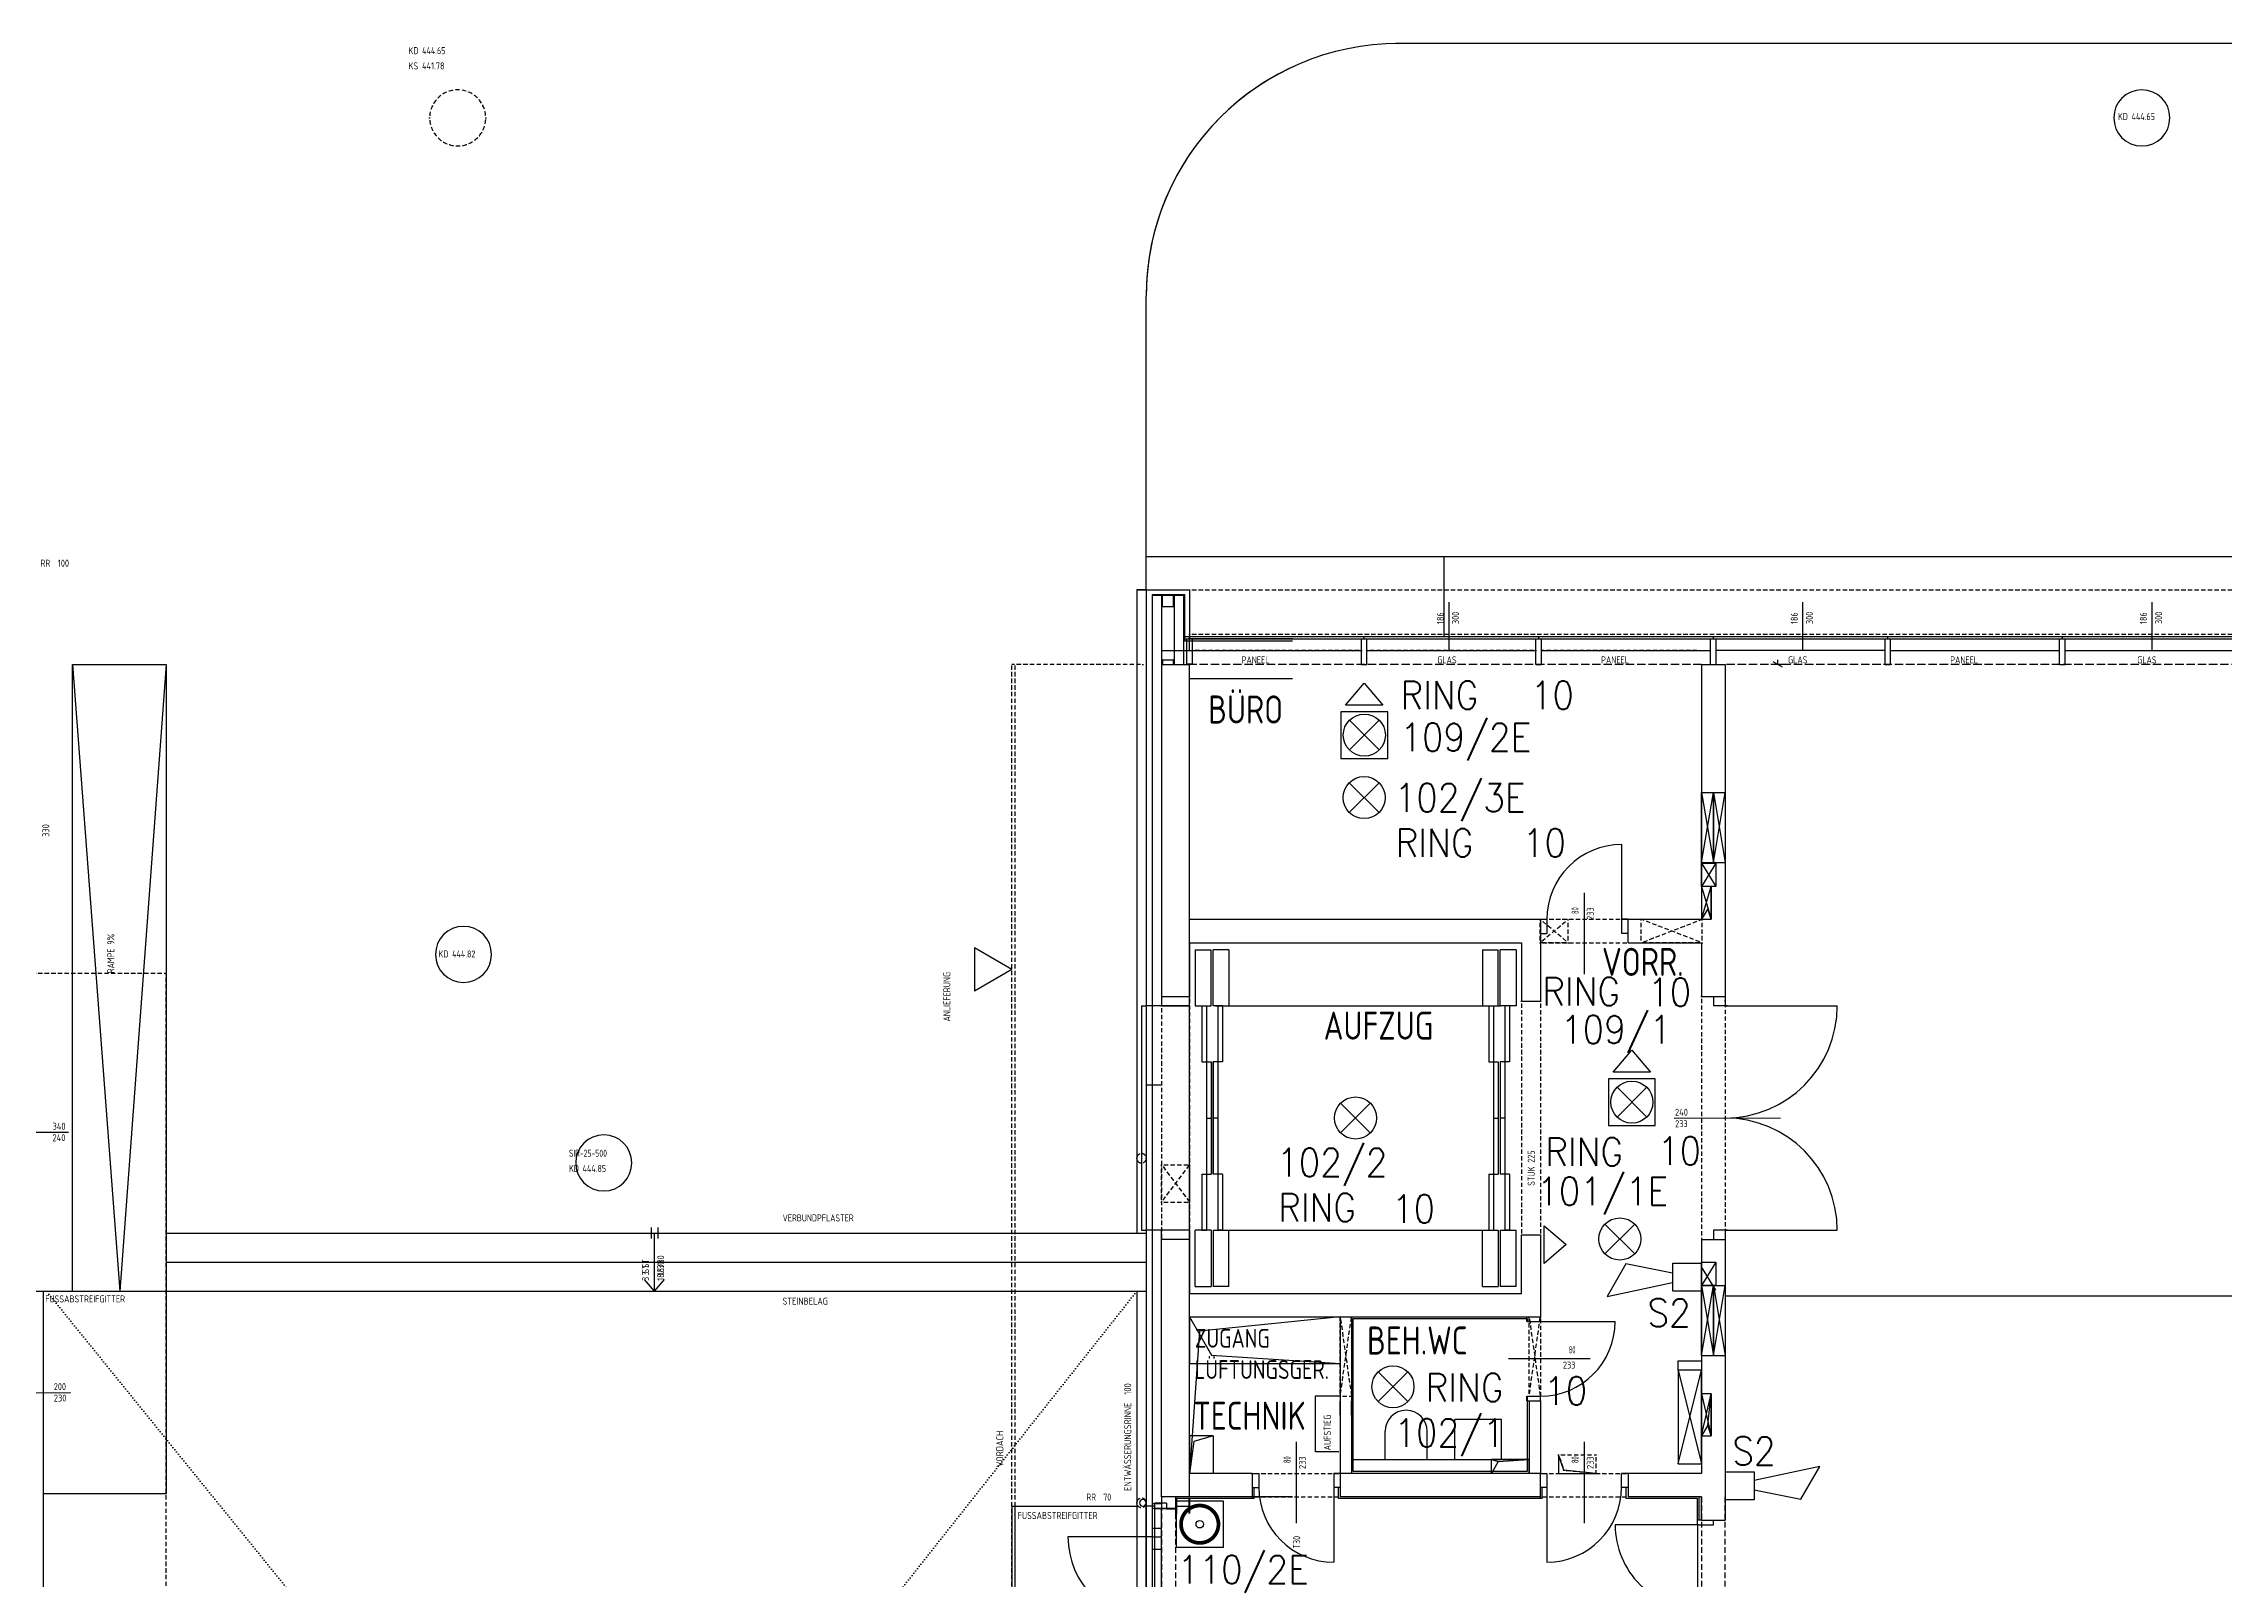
# Model space of a CAD drawing. Extents: x -1029 to 10077, y -1395 to 3524.
# Drawn here: x 3866 to 6198, y 1882 to 3524 of the extents above; entities that cross this region are included whole.
import ezdxf
from ezdxf.enums import TextEntityAlignment as Align

# ---------------------------------------------------------------- set-up
doc = ezdxf.new("R2010")
doc.units = 0
doc.header["$LTSCALE"] = 60
doc.header["$MEASUREMENT"] = 0
for name, pattern in [('X$0$ACHSE', [0.115, 0, -0.04, 0.075, 0]), ('X$0$PUNKT_1MM', [0.05, 0, -0.05]), ('X$0$STRICH_2_1MM', [0.15, 0.1, -0.05]), ('Y$0$ACHSE', [0.115, 0, -0.04, 0.075, 0]), ('Y$0$PUNKT_1MM', [0.05, 0, -0.05]), ('Y$0$STRICH_2_1MM', [0.15, 0.1, -0.05]), ('Y$0$STRICH_3_1MM_KANTEN', [0.2, 0.15, -0.05])]:
    doc.linetypes.add(name, pattern=pattern)
doc.layers.get('0').update_dxf_attribs({"linetype": 'CONTINUOUS'})
doc.layers.add('SECO-BRAND', color=240, linetype='CONTINUOUS')
doc.layers.add('SECO-BRAND_LOOP', color=81, linetype='CONTINUOUS')
doc.styles.add('ROMANS', font='romans.shx', dxfattribs={"width": 0.9})
doc.styles.add('SMALL', font='ISO.SHX', dxfattribs={"height": 12.5})

# ---------------------------------------------------------------- blocks, each defined once
blk = doc.blocks.new('SecoS-sirene')
blk.add_lwpolyline([(0.044, 0.307), (0.144, 0.807), (-0.206, 1.007), (-0.056, 0.307)])
blk.add_lwpolyline([(0.15, 0), (-0.15, 0), (-0.15, 0.306), (0.15, 0.306)], close=True)
at = {"style": 'ROMANS', "width": 0.9, "flags": 1}
for tag, p in [('PRODUKT_1', (-0.344, 0.022)), ('PRODUKT_2', (-0.344, -0.428)), ('TECHNIK', (-0.344, -0.88)), ('SECOPOS', (-0.344, -1.342))]:
    blk.add_attdef(tag, text='', height=0.3, dxfattribs=at).set_placement(p, align=Align.RIGHT)
at = {"color": 81, "style": 'ROMANS', "width": 0.9}
for tag, p in [('MELDERNUMMER', (0.33, 0.038)), ('LINE_1', (0.33, -0.41)), ('LINE_2', (0.33, -0.861)), ('ZUSATZTEXT', (0.33, -1.307))]:
    blk.add_attdef(tag, p, '', height=0.3, dxfattribs=at)
at = {"layer": 'SECO-BRAND_LOOP', "color": 7, "style": 'ROMANS', "width": 0.8}
for tag, p, flags in [('RING', (0.33, 0.487), 9), ('RINGNUMMER', (1.294, 0.487), 1)]:
    blk.add_attdef(tag, p, '', height=0.3, dxfattribs=dict(at, flags=flags))
blk = doc.blocks.new('SecoS-opt zwdi')
for p, q in [((0.159, 0.159), (-0.159, -0.159)), ((-0.159, 0.159), (0.159, -0.159))]:
    blk.add_line(p, q)
for points in [[(-0.201, 0.32), (-0.001, 0.555), (0.199, 0.32)], [(0.25, 0.25), (-0.25, 0.25), (-0.25, -0.25), (0.25, -0.25)]]:
    blk.add_lwpolyline(points, close=True)
blk.add_circle((0, 0), 0.225)
at = {"style": 'ROMANS', "width": 0.9, "flags": 1}
for tag, p in [('PRODUKT_1', (-0.344, -0.147)), ('PRODUKT_2', (-0.344, -0.597)), ('TECHNIK', (-0.344, -1.049)), ('SECOPOS', (-0.344, -1.511))]:
    blk.add_attdef(tag, text='', height=0.3, dxfattribs=at).set_placement(p, align=Align.RIGHT)
at = {"color": 81, "style": 'ROMANS', "width": 0.9}
for tag, p in [('MELDERNUMMER', (0.33, -0.131)), ('LINE_1', (0.33, -0.579)), ('LINE_2', (0.33, -1.031)), ('ZUSATZTEXT', (0.33, -1.476))]:
    blk.add_attdef(tag, p, '', height=0.3, dxfattribs=at)
at = {"layer": 'SECO-BRAND_LOOP', "color": 7, "style": 'ROMANS', "width": 0.8, "flags": 8}
blk.add_attdef('RING', (0.33, 0.317), '', height=0.3, dxfattribs=at)
at = {"layer": 'SECO-BRAND_LOOP', "color": 7, "style": 'ROMANS', "width": 0.8}
blk.add_attdef('RINGNUMMER', (1.294, 0.317), '', height=0.3, dxfattribs=at)
blk = doc.blocks.new('SecoS-dkm')
blk.add_lwpolyline([(-0.25, 0.25), (0.25, 0.25), (0.25, -0.25), (-0.25, -0.25)], close=True)
at = {"const_width": 0.4}
for points in [[(-0.02, 0, -1), (0.02, 0, 0.956007)], [(-0.02, 0, 1), (0.02, 0, -0.956007)]]:
    blk.add_lwpolyline(points, format="xyb", dxfattribs=at)
blk.add_circle((0, 0), 0.04)
at = {"style": 'ROMANS', "width": 0.9, "flags": 1}
for tag, p in [('PRODUKT_1', (-0.344, -0.147)), ('PRODUKT_2', (-0.344, -0.597)), ('TECHNIK', (-0.344, -1.049)), ('SECOPOS', (-0.344, -1.511))]:
    blk.add_attdef(tag, text='', height=0.3, dxfattribs=at).set_placement(p, align=Align.RIGHT)
at = {"color": 81, "style": 'ROMANS', "width": 0.9}
for tag, p in [('MELDERNUMMER', (0.33, -0.131)), ('LINE_1', (0.33, -0.579)), ('LINE_2', (0.33, -1.031)), ('ZUSATZTEXT', (0.33, -1.476))]:
    blk.add_attdef(tag, p, '', height=0.3, dxfattribs=at)
at = {"layer": 'SECO-BRAND_LOOP', "color": 7, "style": 'ROMANS', "width": 0.8, "flags": 8}
blk.add_attdef('RING', (0.33, 0.317), '', height=0.3, dxfattribs=at)
at = {"layer": 'SECO-BRAND_LOOP', "color": 7, "style": 'ROMANS', "width": 0.8}
blk.add_attdef('RINGNUMMER', (1.294, 0.317), '', height=0.3, dxfattribs=at)
blk = doc.blocks.new('SecoS-indikator o mg')
blk.add_lwpolyline([(0.2, 0), (-0.2, 0), (0, 0.234)], close=True)
at = {"color": 81, "style": 'ROMANS', "width": 0.9, "flags": 1}
blk.add_attdef('MELDERNUMMER', (0.219, 0.425), '', height=0.3, dxfattribs=at)
at = {"style": 'ROMANS', "width": 0.9, "flags": 1}
for tag, p in [('PRODUKT_1', (-0.267, -0.029)), ('PRODUKT_2', (-0.267, -0.479)), ('TECHNIK', (-0.267, -0.931)), ('SECOPOS', (-0.267, -1.393))]:
    blk.add_attdef(tag, text='', height=0.3, dxfattribs=at).set_placement(p, align=Align.RIGHT)
at = {"color": 81, "style": 'ROMANS', "width": 0.9}
for tag, p in [('LINE_1', (0.219, -0.023)), ('LINE_2', (0.219, -0.475)), ('ZUSATZTEXT', (0.219, -0.92))]:
    blk.add_attdef(tag, p, '', height=0.3, dxfattribs=at)
at = {"layer": 'SECO-BRAND_LOOP', "color": 7, "style": 'ROMANS', "width": 0.8}
for tag, p, flags in [('RING', (0.219, 0.874), 9), ('RINGNUMMER', (1.183, 0.874), 1)]:
    blk.add_attdef(tag, p, '', height=0.3, dxfattribs=dict(at, flags=flags))
blk = doc.blocks.new('SecoS-opt')
for p, q in [((0.159, 0.159), (-0.159, -0.159)), ((-0.159, 0.159), (0.159, -0.159))]:
    blk.add_line(p, q)
blk.add_circle((0, 0), 0.225)
at = {"style": 'ROMANS', "width": 0.9, "flags": 1}
for tag, p in [('PRODUKT_1', (-0.344, -0.147)), ('PRODUKT_2', (-0.344, -0.597)), ('TECHNIK', (-0.344, -1.049)), ('SECOPOS', (-0.344, -1.511))]:
    blk.add_attdef(tag, text='', height=0.3, dxfattribs=at).set_placement(p, align=Align.RIGHT)
at = {"color": 81, "style": 'ROMANS', "width": 0.9}
for tag, p in [('MELDERNUMMER', (0.33, -0.131)), ('LINE_1', (0.33, -0.989)), ('LINE_2', (0.33, -1.441)), ('ZUSATZTEXT', (0.33, -1.886))]:
    blk.add_attdef(tag, p, '', height=0.3, dxfattribs=at)
at = {"layer": 'SECO-BRAND_LOOP', "color": 7, "style": 'ROMANS', "width": 0.8, "flags": 8}
blk.add_attdef('RING', (0.33, -0.579), '', height=0.3, dxfattribs=at)
at = {"layer": 'SECO-BRAND_LOOP', "color": 7, "style": 'ROMANS', "width": 0.8}
blk.add_attdef('RINGNUMMER', (1.294, -0.579), '', height=0.3, dxfattribs=at)

msp = doc.modelspace()

# ---------------------------------------------------------------- linework, layer by layer
at = {"color": 252, "linetype": 'Continuous'}
for p, q in [((8586.5, 3524), (5311.5, 3524)), ((5045, 2940), (5045, 3254)), ((5045, 2940), (5045, 3254)), ((8031.2, 2975), (5045, 2975)), ((5363.5, 2889.9), (5363.5, 2975)), ((5035, 2940), (5035, 2252)), ((5035, 2940), (5045, 2940)), ((5035, 2940), (5035, 2252)), ((5045, 2940), (5035, 2940)), ((5045, 2940), (5045, 2657.5)), ((5045, 2940), (5091.5, 2940)), ((5045, 2940), (5045, 1960)), ((5045, 2940), (5091.5, 2940)), ((5091.5, 2940), (5091.5, 2890)), ((5091.5, 2940), (5091.5, 2887.4)), ((5051.5, 2935), (5051.5, 2410)), ((5051.5, 2935), (5086.5, 2935)), ((5051.5, 2933.8), (5051.5, 2657.5)), ((5085.3, 2933.8), (5051.5, 2933.8)), ((5061.5, 2933.8), (5061.5, 2860)), ((5062.3, 2934), (5074.3, 2934)), ((5062.3, 2922), (5062.3, 2934)), ((5062.3, 2922), (5074.3, 2922)), ((5074.3, 2922), (5074.3, 2934)), ((5075.3, 2860), (5075.3, 2933.8)), ((5085.3, 2860), (5085.3, 2933.8)), ((5086.5, 2885), (5086.5, 2935)), ((5368.5, 2926.7), (5368.5, 2875)), ((5747, 2926.7), (5747, 2875)), ((6120.3, 2926.7), (6120.3, 2875)), ((5061.5, 2875), (5061.5, 2495)), ((5061.5, 2875), (5201.5, 2875)), ((5061.5, 2875), (5201.5, 2875)), ((5085.3, 2890.1), (7898, 2890.1)), ((5085.3, 2887.5), (7891.5, 2887.5)), ((5201.5, 2885), (5086.5, 2885)), ((5088.5, 2860.7), (5088.5, 2887.5)), ((5088.5, 2887.5), (5094.5, 2887.5)), ((5091.5, 2875), (5091.5, 2890)), ((5201.5, 2887.5), (5091.5, 2887.5)), ((5091.5, 2875), (5201.5, 2875)), ((5094.5, 2860.7), (5094.5, 2887.5)), ((5094.5, 2875), (5275.1, 2875)), ((5275.1, 2887.5), (5281.1, 2887.5)), ((5275.1, 2860), (5275.1, 2887.5)), ((5278.1, 2887.5), (5278.1, 2889.9)), ((5281.1, 2860), (5281.1, 2887.5)), ((5281.1, 2875), (5461.8, 2875)), ((5461.8, 2860), (5461.8, 2887.5)), ((5461.8, 2887.5), (5467.8, 2887.5)), ((5464.8, 2887.5), (5464.8, 2889.9)), ((5467.8, 2860), (5467.8, 2887.5)), ((5467.8, 2875), (5648.5, 2875)), ((5648.5, 2860), (5648.5, 2887.5)), ((5648.5, 2887.5), (5654.5, 2887.5)), ((5651.5, 2887.5), (5651.5, 2889.9)), ((5654.5, 2860), (5654.5, 2887.5)), ((5835.1, 2875), (5654.5, 2875)), ((5835.1, 2860), (5835.1, 2887.5)), ((5835.1, 2887.5), (5841.1, 2887.5)), ((5838.1, 2887.5), (5838.1, 2889.9)), ((5841.1, 2860), (5841.1, 2887.5)), ((5841.1, 2875), (6021.8, 2875)), ((6021.8, 2860), (6021.8, 2887.5)), ((6021.8, 2887.5), (6027.8, 2887.5)), ((6024.8, 2887.5), (6024.8, 2889.9)), ((6027.8, 2860), (6027.8, 2887.5)), ((6027.8, 2875), (6208.5, 2875)), ((3897, 2190), (3897, 2860)), ((3897, 2860), (3947.4, 2190)), ((3897, 2860), (3997, 2860)), ((3997, 2860), (3947.4, 2190)), ((3997, 2860), (3997, 2185)), ((5061.5, 2860), (5061.5, 2505)), ((5061.5, 2860), (5091.5, 2860)), ((5062.3, 2865), (5074.3, 2865)), ((5062.3, 2865), (5062.3, 2860)), ((5062.3, 2860), (5074.3, 2860)), ((5074.3, 2860), (5074.3, 2865)), ((5088.5, 2860.7), (5094.5, 2860.7)), ((5091.5, 2587.5), (5091.5, 2860)), ((5275.1, 2860), (5281.1, 2860)), ((5461.8, 2860), (5467.8, 2860)), ((5639, 2860), (5639, 2587.5)), ((5639, 2860), (5664, 2860)), ((5664, 2860), (5664, 2505)), ((5727.8, 2860), (5712.8, 2860)), ((5725.3, 2857.1), (5715.3, 2862.9)), ((5720.3, 2860), (5720.3, 2864.9)), ((5835.1, 2860), (5841.1, 2860)), ((6021.8, 2860), (6027.8, 2860)), ((5091.5, 2495), (5091.5, 2845)), ((5091.5, 2845), (5201.5, 2845)), ((5639, 2648.1), (5639, 2723.1)), ((5639, 2648.1), (5651.5, 2723.1)), ((5639, 2723.1), (5651.5, 2648.1)), ((5639, 2723.1), (5651.5, 2723.1)), ((5651.5, 2648.1), (5651.5, 2723.1)), ((5651.5, 2648.1), (5664, 2723.1)), ((5651.5, 2723.1), (5664, 2648.1)), ((5651.5, 2723.1), (5651.5, 2648.1)), ((5651.5, 2723.1), (5664, 2723.1)), ((5664, 2723.1), (5664, 2648.1)), ((5553.5, 2587.5), (5553.5, 2667.5)), ((5045, 2657.5), (5045, 2410)), ((5051.5, 2657.5), (5051.5, 2410)), ((5639, 2648.1), (5651.5, 2648.1)), ((5639, 2622.5), (5639, 2647.5)), ((5654, 2647.5), (5639, 2622.5)), ((5639, 2622.5), (5639, 2647.5)), ((5639, 2647.5), (5654, 2622.5)), ((5639, 2647.5), (5654, 2647.5)), ((5639, 2647.5), (5654, 2647.5)), ((5651.5, 2648.1), (5664, 2648.1)), ((5654, 2647.5), (5654, 2622.5)), ((5513.3, 2616), (5513.3, 2529)), ((5639, 2587.5), (5649, 2622.5)), ((5639, 2622.5), (5649, 2587.5)), ((5639, 2622.5), (5639, 2587.5)), ((5639, 2622.5), (5639, 2587.5)), ((5649, 2622.5), (5639, 2622.5)), ((5649, 2622.5), (5639, 2622.5)), ((5654, 2622.5), (5639, 2622.5)), ((5649, 2587.5), (5649, 2622.5)), ((5649, 2622.5), (5649, 2587.5)), ((5649, 2587.5), (5649, 2622.5)), ((5645.6, 2598.7), (5639, 2587.5)), ((5649, 2587.5), (5645.6, 2598.7)), ((5649, 2587.5), (5645.6, 2598.7)), ((5091.5, 2587.5), (5466.5, 2587.5)), ((5466.5, 2587.5), (5466.5, 2500)), ((5466.5, 2587.5), (5473.5, 2587.5)), ((5466.5, 2572.5), (5473.5, 2572.5)), ((5473.5, 2587.5), (5473.5, 2572.5)), ((5560.5, 2587.5), (5553.5, 2587.5)), ((5553.5, 2572.5), (5553.5, 2587.5)), ((5560.5, 2572.5), (5553.5, 2572.5)), ((5560.5, 2587.5), (5639, 2587.5)), ((5560.5, 2562.5), (5560.5, 2587.5)), ((5639, 2587.5), (5649, 2587.5)), ((5639, 2587.5), (5649, 2587.5)), ((5639, 2587.5), (5649, 2587.5)), ((4861.4, 2556.9), (4861.4, 2510.6)), ((4901.5, 2533.8), (4861.4, 2556.9)), ((5091.2, 2562.5), (5446.5, 2562.5)), ((5091.2, 2562.5), (5091.2, 2505)), ((5097.5, 2555), (5097.5, 2495)), ((5097.5, 2555), (5114.5, 2555)), ((5114.5, 2495), (5114.5, 2555)), ((5116.5, 2495), (5116.5, 2555)), ((5133.5, 2555), (5116.5, 2555)), ((5133.5, 2555), (5133.5, 2495)), ((5404.5, 2555), (5404.5, 2495)), ((5404.5, 2555), (5421.5, 2555)), ((5421.5, 2495), (5421.5, 2555)), ((5423.5, 2495), (5423.5, 2555)), ((5440.5, 2555), (5423.5, 2555)), ((5440.5, 2555), (5440.5, 2495)), ((5446.5, 2562.5), (5446.5, 2500)), ((5560.5, 2562.5), (5639, 2562.5)), ((5639, 2562.5), (5639, 2505)), ((4901.5, 2533.8), (4861.4, 2510.6)), ((5061.5, 2505), (5091.2, 2505)), ((5091.5, 2495), (5091.5, 2505)), ((5091.5, 2255), (5091.5, 2502.5)), ((5446.5, 2500), (5466.5, 2500)), ((5639, 2505), (5664, 2505)), ((5651.5, 2505), (5651.5, 2495.4)), ((5664, 2505), (5664, 2495.4)), ((5040, 2495), (5040, 2255)), ((5040, 2495), (5045, 2495)), ((5061.5, 2495), (5045, 2495)), ((5091.5, 2495), (5045, 2495)), ((5061.5, 2495), (5091.5, 2495)), ((5097.5, 2495), (5109.5, 2495)), ((5104.5, 2495), (5104.5, 2435)), ((5109.5, 2495), (5109.5, 2255)), ((5109.5, 2495), (5114.5, 2495)), ((5121.5, 2495), (5116.5, 2495)), ((5119, 2495), (5424, 2495)), ((5121.5, 2495), (5121.5, 2255)), ((5126.5, 2495), (5121.5, 2495)), ((5126.5, 2495), (5126.5, 2435)), ((5411.5, 2495), (5411.5, 2435)), ((5411.5, 2495), (5416.5, 2495)), ((5416.5, 2495), (5416.5, 2255)), ((5416.5, 2495), (5421.5, 2495)), ((5428.5, 2495), (5423.5, 2495)), ((5428.5, 2495), (5428.5, 2255)), ((5440.5, 2495), (5428.5, 2495)), ((5433.5, 2495), (5433.5, 2435)), ((5666.5, 2495), (5651.5, 2495)), ((5664, 2495), (5784, 2495)), ((5104.5, 2435), (5114.5, 2435)), ((5114.5, 2435), (5114.5, 2315)), ((5116.5, 2315), (5116.5, 2435)), ((5116.5, 2435), (5116.5, 2315)), ((5126.5, 2435), (5116.5, 2435)), ((5411.5, 2435), (5421.5, 2435)), ((5421.5, 2435), (5421.5, 2315)), ((5423.5, 2435), (5423.5, 2315)), ((5433.5, 2435), (5423.5, 2435)), ((5045, 2410), (5045, 1960)), ((5061.5, 2410), (5045, 2410)), ((5061.5, 2410), (5045, 2410)), ((5051.5, 2410), (5051.5, 1960)), ((5051.5, 2410), (5051.5, 1960)), ((3842.5, 2359.8), (3892.7, 2360)), ((5109.5, 2375), (5114.5, 2375)), ((5121.5, 2375), (5116.5, 2375)), ((5416.5, 2375), (5421.5, 2375)), ((5428.5, 2375), (5423.5, 2375)), ((5609.5, 2374.8), (5723.4, 2375.2)), ((5104.5, 2315), (5104.5, 2255)), ((5104.5, 2315), (5114.5, 2315)), ((5126.5, 2315), (5116.5, 2315)), ((5126.5, 2315), (5126.5, 2255)), ((5411.5, 2315), (5411.5, 2255)), ((5411.5, 2315), (5421.5, 2315)), ((5433.5, 2315), (5423.5, 2315)), ((5433.5, 2315), (5433.5, 2255)), ((3997, 2252), (5045, 2252)), ((4402.3, 2252), (5045, 2252)), ((4515.8, 2258), (4515.8, 2246)), ((4515.8, 2258), (4515.8, 2246)), ((4519.2, 2190), (4519.2, 2252)), ((4519.2, 2190), (4519.2, 2252)), ((4522.7, 2258), (4522.7, 2246)), ((4522.7, 2258), (4522.7, 2246)), ((5040, 2255), (5045, 2255)), ((5061.5, 2255), (5045, 2255)), ((5091.5, 2255), (5045, 2255)), ((5061.5, 2110), (5061.5, 2255)), ((5091.5, 2255), (5061.5, 2255)), ((5061.5, 1970), (5061.5, 2245)), ((5091.5, 2245), (5061.5, 2245)), ((5091.5, 2110), (5091.5, 2255)), ((5091.5, 2255), (5091.5, 2245)), ((5091.5, 2245), (5091.5, 2187.5)), ((5097.5, 2195), (5097.5, 2255)), ((5114.5, 2255), (5097.5, 2255)), ((5104.5, 2255), (5109.5, 2255)), ((5114.5, 2255), (5114.5, 2195)), ((5116.5, 2255), (5421.5, 2255)), ((5116.5, 2255), (5116.5, 2195)), ((5126.5, 2255), (5121.5, 2255)), ((5133.5, 2195), (5133.5, 2255)), ((5404.5, 2195), (5404.5, 2255)), ((5411.5, 2255), (5416.5, 2255)), ((5421.5, 2255), (5421.5, 2195)), ((5423.5, 2255), (5423.5, 2195)), ((5423.5, 2255), (5440.5, 2255)), ((5433.5, 2255), (5428.5, 2255)), ((5440.5, 2195), (5440.5, 2255)), ((5446.5, 2187.5), (5446.5, 2250)), ((5446.5, 2250), (5466.5, 2250)), ((5466.5, 2250), (5466.5, 2162.5)), ((5639, 2245), (5639, 1995)), ((5639, 2245), (5664, 2245)), ((5666.5, 2255), (5651.5, 2255)), ((5651.5, 2255), (5651.5, 2245)), ((5664, 2255), (5784, 2255)), ((5664, 2255), (5664, 2245)), ((5664, 2245), (5664, 1945)), ((3997, 2221), (5045, 2221)), ((4402.3, 2221), (5045, 2221)), ((5639, 2195.9), (5639, 2220.9)), ((5654, 2220.9), (5639, 2195.9)), ((5639, 2195.9), (5639, 2220.9)), ((5639, 2220.9), (5654, 2220.9)), ((5639, 2220.9), (5654, 2220.9)), ((5654, 2190.9), (5639, 2215.9)), ((5654, 2220.9), (5654, 2195.9)), ((4519.2, 2190), (4508.5, 2202.3)), ((4519.2, 2190), (4508.5, 2202.3)), ((4519.2, 2190), (4530, 2202.3)), ((4519.2, 2190), (4530, 2202.3)), ((5097.5, 2195), (5114.5, 2195)), ((5133.5, 2195), (5116.5, 2195)), ((5404.5, 2195), (5421.5, 2195)), ((5440.5, 2195), (5423.5, 2195)), ((5639, 2120.9), (5639, 2195.9)), ((5639, 2120.9), (5651.5, 2195.9)), ((5639, 2195.9), (5651.5, 2120.9)), ((5639, 2195.9), (5651.5, 2195.9)), ((5654, 2195.9), (5639, 2195.9)), ((5651.5, 2120.9), (5651.5, 2195.9)), ((5651.5, 2120.9), (5664, 2195.9)), ((5651.5, 2195.9), (5664, 2120.9)), ((5651.5, 2195.9), (5651.5, 2120.9)), ((5651.5, 2195.9), (5664, 2195.9)), ((5664, 2195.9), (5664, 2120.9)), ((3845.5, 2190), (5045, 2190)), ((3866, 1973), (3866, 2190)), ((3997, 2190), (3997, 1973)), ((4402.3, 2190), (5045, 2190)), ((5035, 2190), (5035, 1188)), ((5035, 2190), (5035, 1198)), ((5091.2, 2187.5), (5446.5, 2187.5)), ((5664, 2185), (7906.5, 2185)), ((5091.5, 1995), (5091.5, 2162.5)), ((5091.5, 2162.5), (5466.5, 2162.5)), ((5091.5, 2162.5), (5252.5, 2162.5)), ((5091.5, 2162.5), (5091.5, 2112.5)), ((5091.5, 2162.5), (5115, 2121.4)), ((5101.9, 2147.1), (5091.5, 1995)), ((5252.5, 2162.5), (5101.9, 2147.1)), ((5252.5, 2162.5), (5252.5, 1995)), ((5252.5, 2162.5), (5252.5, 2112.5)), ((5264.5, 2162.5), (5264.5, 1995)), ((5266.5, 1997), (5266.5, 2160.5)), ((5266.5, 2160.5), (5452.5, 2160.5)), ((5452.2, 2157.5), (5452.2, 2162.5)), ((5452.5, 2160.5), (5452.5, 2157.5)), ((5452.5, 2157.5), (5466.5, 2157.5)), ((5466.5, 2157.5), (5466.5, 2162.5)), ((5466.5, 2157.5), (5546.5, 2157.5)), ((5061.5, 1970), (5061.5, 2110)), ((5091.5, 2112.5), (5252.5, 2112.5)), ((5091.5, 1970), (5091.5, 2110)), ((5115, 2121.4), (5252.5, 2112.5)), ((5519.7, 2117.5), (5432.6, 2117.5)), ((5614, 2115.2), (5639, 2115.2)), ((5614, 2105.2), (5614, 2115.2)), ((5614, 2005.2), (5639, 2105.2)), ((5614, 2105.2), (5639, 2005.2)), ((5614, 2105.2), (5614, 2005.2)), ((5639, 2105.2), (5614, 2105.2)), ((5639, 2120.9), (5651.5, 2120.9)), ((5639, 2005.2), (5639, 2105.2)), ((5651.5, 2120.9), (5664, 2120.9)), ((3789.4, 2081.2), (3894.7, 2081.5)), ((5226.2, 2017.9), (5226.2, 2077.9)), ((5226.2, 2077.9), (5252.2, 2077.9)), ((5452.2, 2072.5), (5452.2, 2077.5)), ((5452.5, 2077.5), (5452.5, 1997)), ((5452.5, 2077.5), (5466.5, 2077.5)), ((5466.5, 2072.5), (5466.5, 2077.5)), ((5639, 2080.2), (5649, 2035.2)), ((5639, 2035.4), (5649, 2080.2)), ((5639, 2080.2), (5639, 2035.2)), ((5649, 2080.2), (5639, 2080.2)), ((5645.6, 2046.4), (5649, 2080.2)), ((5649, 2080.2), (5649, 2035.2)), ((5649, 2035.2), (5649, 2080.2)), ((5252.5, 2057.1), (5252.5, 2072.1)), ((5264.5, 2057.1), (5264.5, 2072.1)), ((5425.1, 2052.5), (5375.1, 2052.5)), ((5375.1, 2010), (5375.1, 2052.5)), ((5425.1, 2010), (5425.1, 2052.5)), ((5452.5, 2072.5), (5466.5, 2072.5)), ((5454.5, 2072.5), (5454.5, 1995)), ((5454.5, 2072.5), (5466.5, 2072.5)), ((5466.5, 2072.5), (5466.5, 1995)), ((5091.5, 2035), (5091.5, 1995)), ((5116.5, 2035), (5091.5, 2035)), ((5095.9, 2029.2), (5091.5, 1995)), ((5116.5, 2035), (5095.9, 2029.2)), ((5116.5, 2035), (5116.5, 1995)), ((5300.5, 2010), (5300.5, 2040)), ((5345.5, 2010), (5345.5, 2040)), ((5645.6, 2046.4), (5639, 2035.2)), ((5639, 2035.2), (5649, 2035.2)), ((5639, 2035.2), (5649, 2035.2)), ((5649, 2035.2), (5645.6, 2046.4)), ((5649, 2035.2), (5645.6, 2046.4)), ((5205.5, 2028.8), (5205.5, 1941.7)), ((5251.2, 2017.9), (5226.2, 2017.9)), ((5264.5, 2010), (5454.5, 2010)), ((5414.2, 2010), (5421.3, 2007.8)), ((5454.2, 2010), (5414.2, 2010)), ((5454.2, 2010), (5414.2, 2010)), ((5414.2, 1995), (5414.2, 2010)), ((5414.2, 2010), (5421.3, 2007.8)), ((5414.2, 1995), (5414.2, 2010)), ((5414.2, 1995), (5414.2, 2010)), ((5414.2, 2010), (5421.3, 2007.8)), ((5414.2, 2010), (5421.3, 2007.8)), ((5421.3, 2007.8), (5414.2, 1995)), ((5421.3, 2007.8), (5414.2, 1995)), ((5421.3, 2007.8), (5454.2, 2010)), ((5421.3, 2007.8), (5454.2, 2010)), ((5454.2, 2010), (5454.2, 1995)), ((5491.8, 1998.5), (5485.9, 2015)), ((5485.9, 2015), (5485.9, 1995)), ((5513.3, 2028.8), (5513.3, 1941.7)), ((5158.5, 1995), (5091.5, 1995)), ((5116.5, 1995), (5091.5, 1995)), ((5158.5, 1995), (5165.5, 1995)), ((5158.5, 1995), (5158.5, 1970)), ((5165.5, 1995), (5165.5, 1980)), ((5245.5, 1995), (5245.5, 1980)), ((5252.5, 1995), (5245.5, 1995)), ((5466.5, 1995), (5252.5, 1995)), ((5252.5, 1995), (5252.5, 1970)), ((5452.5, 1997), (5266.5, 1997)), ((5454.2, 1995), (5414.2, 1995)), ((5466.3, 1995), (5466.3, 1970)), ((5466.3, 1995), (5473.3, 1995)), ((5473.3, 1995), (5473.3, 1980)), ((5485.9, 1995), (5525.9, 1995)), ((5525.9, 1995), (5491.8, 1998.5)), ((5560.3, 1995), (5553.3, 1995)), ((5553.3, 1980), (5553.3, 1995)), ((5639, 1995), (5560.3, 1995)), ((5560.3, 1995), (5560.3, 1970)), ((5614, 2005.2), (5639, 2005.2)), ((3997, 1973), (3866, 1973)), ((3866, 1510), (3866, 1973)), ((4901.5, 1960), (5035, 1960)), ((4901.5, 1960), (4901.5, 1510)), ((4901.5, 1960), (5035, 1960)), ((4905, 1510), (4905, 1960)), ((5045, 1188), (5045, 1960)), ((5051.5, 1960), (5045, 1960)), ((5045, 1960), (5045, 1188.3)), ((5054, 1960), (5045, 1960)), ((5051.5, 1965.5), (5051.5, 1188)), ((5061.5, 1962.5), (5051.5, 1962.5)), ((5051.5, 1960), (5051.5, 1188.5)), ((5054, 1963), (5054, 1188)), ((5054, 1963), (5054, 1957)), ((5066.6, 1963), (5054, 1963)), ((5054, 1960.5), (5054, 1188)), ((5201.5, 1970), (5061.5, 1970)), ((5061.5, 1970), (5061.5, 1957.5)), ((5091.5, 1970), (5061.5, 1970)), ((5066.6, 1963), (5066.6, 1957)), ((5076.3, 1968), (5076.3, 1952)), ((5076.3, 1968), (5076.3, 1952)), ((5076.3, 1960), (5091.5, 1960)), ((5076.3, 1960), (5091.5, 1960)), ((5160.5, 1968), (5076.5, 1968)), ((5077.3, 1968), (5077.3, 1952)), ((5077.3, 1968), (5077.3, 1952)), ((5090.5, 1968), (5090.5, 1952)), ((5090.5, 1968), (5090.5, 1952)), ((5158.5, 1970), (5091.5, 1970)), ((5091.5, 1968), (5091.5, 1952)), ((5091.5, 1968), (5091.5, 1952)), ((5158.5, 1980), (5165.5, 1980)), ((5160.5, 1968), (5160.5, 1980)), ((5245.5, 1980), (5245.5, 1900)), ((5252.5, 1980), (5245.5, 1980)), ((5250.5, 1968), (5250.5, 1980)), ((5468.3, 1968), (5250.5, 1968)), ((5466.3, 1970), (5252.5, 1970)), ((5473.3, 1980), (5466.3, 1980)), ((5468.3, 1968), (5468.3, 1980)), ((5473.3, 1980), (5473.3, 1900)), ((5560.3, 1980), (5553.3, 1980)), ((5558.3, 1968), (5558.3, 1980)), ((5634.5, 1968), (5558.3, 1968)), ((5639, 1970), (5560.3, 1970)), ((5634.5, 1939.9), (5634.5, 1968)), ((5636.5, 1945), (5636.5, 1970)), ((5639, 1945), (5639, 1970)), ((5076.5, 1957.5), (5051.5, 1957.5)), ((5061, 1936.1), (5051.5, 1936.1)), ((5061, 1936.1), (5051.5, 1936.1)), ((5066.6, 1957), (5054, 1957)), ((5061, 1957), (5061, 1738)), ((5061, 1957), (5061, 1738)), ((5066.6, 1957), (5075.9, 1957)), ((5636.5, 1939.9), (5546.5, 1939.9)), ((5636.5, 1945), (5634.5, 1945)), ((5634.5, 1939.9), (5634.5, 1564)), ((5639, 1945), (5636.5, 1945)), ((5636.5, 1939.9), (5651.5, 1939.9)), ((5639, 1945), (5664, 1945)), ((5651.5, 1939.9), (5651.5, 1945)), ((5051.5, 1927.1), (4961.4, 1927.1)), ((5051.5, 1927.1), (4961.4, 1927.1)), ((5051.5, 1927.1), (5061, 1927.1)), ((5051.5, 1927.1), (5061, 1927.1)), ((5051.5, 1914.1), (5061, 1914.1)), ((5051.5, 1914.1), (5061, 1914.1))]:
    msp.add_line(p, q, dxfattribs=at)
at = {"color": 252, "linetype": 'Y$0$ACHSE'}
for p, q in [((5091.5, 2940), (7891.5, 2940)), ((5091.5, 2892.6), (7891.5, 2892.6)), ((5275.1, 2875), (5094.5, 2875)), ((5461.8, 2875), (5281.1, 2875)), ((5636.5, 2875), (5467.8, 2875)), ((4901.5, 1510), (4901.5, 2860)), ((5041.5, 2860), (4901.5, 2860)), ((5466.2, 2562.5), (5466.2, 2587.5)), ((5466.2, 2562.5), (5496.2, 2587.5)), ((5496.2, 2562.5), (5466.2, 2587.5)), ((5466.2, 2587.5), (5496.2, 2587.5)), ((5466.5, 2587.5), (5560.5, 2587.5)), ((5496.2, 2562.5), (5496.2, 2587.5)), ((5574.4, 2587.5), (5639.4, 2587.5)), ((5574.4, 2562.5), (5639.4, 2587.5)), ((5639.4, 2562.5), (5574.4, 2587.5)), ((5574.4, 2562.5), (5574.4, 2587.5)), ((5639.4, 2562.5), (5639.4, 2587.5)), ((5496.2, 2562.5), (5466.2, 2562.5)), ((5466.5, 2562.5), (5560.5, 2562.5)), ((5639.4, 2562.5), (5574.4, 2562.5)), ((5091.5, 2505), (5091.5, 2245)), ((5446.5, 2500), (5446.5, 2250)), ((5466.5, 2500), (5466.5, 2250)), ((5639, 2505), (5639, 2245)), ((5664, 2500.4), (5664, 2245)), ((5061.5, 2495), (5061.5, 2245)), ((5061.5, 2285), (5061.5, 2325)), ((5061.5, 2325), (5091.5, 2285)), ((5061.5, 2285), (5091.5, 2325)), ((5061.5, 2325), (5091.5, 2325)), ((5091.5, 2325), (5091.5, 2285)), ((5061.5, 2285), (5091.5, 2285)), ((5252.5, 2077.5), (5252.5, 2162.5)), ((5252.5, 2162.5), (5264.5, 2077.5)), ((5252.5, 2077.5), (5264.5, 2162.5)), ((5252.5, 2162.5), (5264.5, 2162.5)), ((5264.5, 2162.5), (5264.5, 2077.5)), ((5454.5, 2162.5), (5466.5, 2077.5)), ((5454.5, 2077.5), (5466.5, 2162.5)), ((5454.5, 2077.5), (5454.5, 2162.5)), ((5454.5, 2162.5), (5466.5, 2162.5)), ((5466.5, 2162.5), (5466.5, 2077.5)), ((5252.5, 2077.5), (5264.5, 2077.5)), ((5454.5, 2077.5), (5466.5, 2077.5)), ((5485.9, 2015), (5525.9, 2015)), ((5485.9, 2015), (5491.8, 1998.5)), ((5525.9, 2015), (5525.9, 1995)), ((5158.5, 1995), (5252.5, 1995)), ((5466.3, 1995), (5560.3, 1995)), ((5485.9, 1995), (5525.9, 1995)), ((5491.8, 1998.5), (5525.9, 1995)), ((5158.5, 1970), (5252.5, 1970)), ((5466.3, 1970), (5560.3, 1970))]:
    msp.add_line(p, q, dxfattribs=at)
at = {"color": 252, "linetype": 'X$0$ACHSE'}
for p, q in [((4905, 1510), (4905, 2860)), ((5041.5, 2860), (4905, 2860)), ((3857.5, 2529.8), (3997, 2529.8)), ((3997, 1510), (3997, 2529.8))]:
    msp.add_line(p, q, dxfattribs=at)
at = {"color": 252, "linetype": 'Y$0$STRICH_3_1MM_KANTEN'}
for p, q in [((5639, 2860), (5091.5, 2860)), ((7906.5, 2860), (5664, 2860))]:
    msp.add_line(p, q, dxfattribs=at)
at = {"color": 252, "linetype": 'X$0$PUNKT_1MM'}
for p, q in [((4150.6, 1842.1), (3869, 2190)), ((4760, 1842.1), (5035, 2190))]:
    msp.add_line(p, q, dxfattribs=at)
at = {"color": 252, "linetype": 'Y$0$PUNKT_1MM'}
msp.add_line((4760, 1842.1), (5035, 2190), dxfattribs=at)
at = {"color": 252, "linetype": 'X$0$STRICH_2_1MM'}
msp.add_line((5045, 948), (5045, 1960), dxfattribs=at)
at = {"color": 252, "linetype": 'Y$0$STRICH_2_1MM'}
for p, q in [((5061.5, 1970), (5061.5, 1180)), ((5076.5, 1970), (5076.5, 938.5)), ((5639, 1970), (5639, 1559)), ((5664, 1559), (5664, 1970))]:
    msp.add_line(p, q, dxfattribs=at)
at = {"color": 252, "linetype": 'Continuous'}
for centre, radius, start, end in [((5315, 3254), 270, 90, 180), ((5315, 3254), 270, 114.0421, 180), ((6109.7, 3444.6), 30, 0, 180), ((6109.7, 3444.6), 30, 180, 0), ((5553.5, 2587.5), 80, 90, 180), ((4315, 2550), 30, 0, 180), ((4315, 2550), 30, 180, 0), ((5664, 2495), 120, 270, 0), ((4465, 2327), 30, 0, 180), ((4465, 2327), 30, 0, 180), ((5664, 2255), 120, 0, 90), ((4465, 2327), 30, 180, 0), ((4465, 2327), 30, 180, 0), ((5466.5, 2157.5), 80, 270, 0), ((5323, 2040), 22.5, 0, 180), ((5041.5, 1963.5), 3.5, 0, 180), ((5041.5, 1963.5), 3.5, 0, 180), ((5041.5, 1963.5), 3.5, 180, 0), ((5041.5, 1963.5), 3.5, 180, 0), ((5245.5, 1980), 80, 180, 270), ((5473.3, 1980), 80, 270, 0), ((5636.5, 1939.9), 90, 180, 270.983), ((5051.5, 1927.1), 90.1, 180, 270), ((5051.5, 1927.1), 90.1, 180, 270)]:
    msp.add_arc(centre, radius, start, end, dxfattribs=at)
at = {"color": 252, "linetype": 'X$0$ACHSE'}
for centre, radius, start, end in [((4308.8, 3444.6), 30, 0, 180), ((4308.8, 3444.6), 30, 180, 0), ((5040, 2332), 5, 0, 180), ((5040, 2332), 5, 180, 0), ((5040, 1963.5), 5, 0, 180), ((5040, 1963.5), 5, 180, 0)]:
    msp.add_arc(centre, radius, start, end, dxfattribs=at)
at = {"color": 252, "linetype": 'Y$0$ACHSE'}
for centre, start, end in [((5040, 2332), 0, 180), ((5040, 2332), 180, 0), ((5040, 1963.5), 0, 180), ((5040, 1963.5), 180, 0)]:
    msp.add_arc(centre, 5, start, end, dxfattribs=at)

# ---------------------------------------------------------------- block references
at = {"layer": 'SECO-BRAND'}
ref = msp.add_blockref('SecoS-opt zwdi', (5278.3, 2784.5), dxfattribs=dict(at, xscale=100, yscale=100, zscale=100))
ref.add_attrib('MELDERNUMMER', '109/2E', (5316.7, 2767.4), dxfattribs={"layer": '0', "color": 81, "height": 30, "style": 'ROMANS', "width": 0.9})
ref.add_attrib('RINGNUMMER', '10', (5456.2, 2812.3), dxfattribs={"layer": 'SECO-BRAND_LOOP', "color": 7, "height": 30, "style": 'ROMANS', "width": 0.9})
ref.add_attrib('RING', 'RING', (5316.8, 2812.3), dxfattribs={"layer": 'SECO-BRAND_LOOP', "color": 7, "height": 30, "style": 'ROMANS', "width": 0.9, "flags": 8})
ref = msp.add_blockref('SecoS-opt', (5278.1, 2717.7, 280), dxfattribs=dict(at, xscale=100, yscale=100, zscale=100))
ref.add_attrib('MELDERNUMMER', '102/3E', (5310.6, 2702.6, -27720), dxfattribs={"layer": '0', "color": 81, "height": 30, "style": 'ROMANS', "width": 0.9})
ref.add_attrib('RINGNUMMER', '10', (5447.7, 2654.4, -27720), dxfattribs={"layer": 'SECO-BRAND_LOOP', "color": 7, "height": 30, "style": 'ROMANS', "width": 0.9})
ref.add_attrib('RING', 'RING', (5311.7, 2654.4, -27720), dxfattribs={"layer": 'SECO-BRAND_LOOP', "color": 7, "height": 30, "style": 'ROMANS', "width": 0.9, "flags": 8})
ref = msp.add_blockref('SecoS-opt zwdi', (5564.4, 2392), dxfattribs=dict(at, xscale=100, yscale=100, zscale=100))
ref.add_attrib('MELDERNUMMER', '109/1', (5488.4, 2454.7), dxfattribs={"layer": '0', "color": 81, "height": 30, "style": 'ROMANS', "width": 0.9})
ref.add_attrib('RINGNUMMER', '10', (5581.6, 2494.5), dxfattribs={"layer": 'SECO-BRAND_LOOP', "color": 7, "height": 30, "style": 'ROMANS', "width": 0.9})
ref.add_attrib('RING', 'RING', (5468.5, 2495.3), dxfattribs={"layer": 'SECO-BRAND_LOOP', "color": 7, "height": 30, "style": 'ROMANS', "width": 0.9, "flags": 8})
ref = msp.add_blockref('SecoS-opt', (5268.8, 2375, 280), dxfattribs=dict(at, xscale=100, yscale=100, zscale=100))
ref.add_attrib('MELDERNUMMER', '102/2', (5184.9, 2312.6, -27720), dxfattribs={"layer": '0', "color": 81, "height": 30, "style": 'ROMANS', "width": 0.9})
ref.add_attrib('RINGNUMMER', '10', (5307.8, 2263, -27720), dxfattribs={"layer": 'SECO-BRAND_LOOP', "color": 7, "height": 30, "style": 'ROMANS', "width": 0.9})
ref.add_attrib('RING', 'RING', (5186.1, 2264.2, -27720), dxfattribs={"layer": 'SECO-BRAND_LOOP', "color": 7, "height": 30, "style": 'ROMANS', "width": 0.9, "flags": 8})
ref = msp.add_blockref('SecoS-opt', (5551.5, 2245.6, 280), dxfattribs=dict(at, xscale=100, yscale=100, zscale=100))
ref.add_attrib('MELDERNUMMER', '101/1E', (5463, 2281.9, -27720), dxfattribs={"layer": '0', "color": 81, "height": 30, "style": 'ROMANS', "width": 0.9})
ref.add_attrib('RINGNUMMER', '10', (5592.1, 2325, -27720), dxfattribs={"layer": 'SECO-BRAND_LOOP', "color": 7, "height": 30, "style": 'ROMANS', "width": 0.9})
ref.add_attrib('RING', 'RING', (5471.7, 2323.8, -27720), dxfattribs={"layer": 'SECO-BRAND_LOOP', "color": 7, "height": 30, "style": 'ROMANS', "width": 0.9, "flags": 8})
at = {"layer": 'SECO-BRAND', "xscale": 100, "yscale": 100, "zscale": 100, "rotation": 270}
msp.add_blockref('SecoS-indikator o mg', (5470.7, 2239.6, 220), dxfattribs=at)
at = {"layer": 'SECO-BRAND'}
ref = msp.add_blockref('SecoS-sirene', (5638.7, 2204.7), dxfattribs=dict(at, xscale=100, yscale=100, zscale=100, rotation=90))
ref.add_attrib('MELDERNUMMER', 'S2', (5581, 2151.6), dxfattribs={"layer": '0', "color": 81, "height": 30, "style": 'ROMANS', "width": 0.9})
ref = msp.add_blockref('SecoS-opt', (5308.9, 2087.6, 280), dxfattribs=dict(at, xscale=100, yscale=100, zscale=100))
ref.add_attrib('MELDERNUMMER', '102/1', (5310.3, 2023.5, -27720), dxfattribs={"layer": '0', "color": 81, "height": 30, "style": 'ROMANS', "width": 0.9})
ref.add_attrib('RINGNUMMER', '10', (5470.4, 2068.2, -27720), dxfattribs={"layer": 'SECO-BRAND_LOOP', "color": 7, "height": 30, "style": 'ROMANS', "width": 0.9})
ref.add_attrib('RING', 'RING', (5343.8, 2071.9, -27720), dxfattribs={"layer": 'SECO-BRAND_LOOP', "color": 7, "height": 30, "style": 'ROMANS', "width": 0.9, "flags": 8})
ref = msp.add_blockref('SecoS-sirene', (5664.5, 1981.8), dxfattribs=dict(at, xscale=100, yscale=100, zscale=100, rotation=270))
ref.add_attrib('MELDERNUMMER', 'S2', (5671.8, 2003.9), dxfattribs={"layer": '0', "color": 81, "height": 30, "style": 'ROMANS', "width": 0.9})
ref = msp.add_blockref('SecoS-dkm', (5102.3, 1940.6), dxfattribs=dict(at, xscale=100, yscale=100, zscale=100))
ref.add_attrib('MELDERNUMMER', '110/2E', (5078.7, 1877.1), dxfattribs={"layer": '0', "color": 81, "height": 30, "style": 'ROMANS', "width": 0.9})
ref.add_attrib('RINGNUMMER', '10', (5201.3, 1832), dxfattribs={"layer": 'SECO-BRAND_LOOP', "color": 7, "height": 30, "style": 'ROMANS', "width": 0.9})
ref.add_attrib('RING', 'RING', (5080.5, 1832.9), dxfattribs={"layer": 'SECO-BRAND_LOOP', "color": 7, "height": 30, "style": 'ROMANS', "width": 0.9, "flags": 8})

# ---------------------------------------------------------------- texts
at = {"color": 252, "style": 'SMALL'}
for s, height, width, p in [('KD 444.65', 7.5, 0.781714, (4256.2, 3520.2)), ('KS 441.78', 7.5, 0.803572, (4256.2, 3503.9)), ('KD 444.65', 7.5, 0.781714, (6084.2, 3449.7)), ('RR  100', 7.5, 0.798496, (3862.6, 2972.1)), ('PANEEL', 7.5, 0.904762, (5147.1, 2868.7)), ('GLAS', 7.5, 0.914286, (5356.3, 2868.7)), ('PANEEL', 7.5, 0.904762, (5531.5, 2868.7)), ('GLAS', 7.5, 0.914286, (5731.4, 2868.7)), ('PANEEL', 7.5, 0.904762, (5904.8, 2868.7)), ('GLAS', 7.5, 0.914286, (6104.8, 2868.7)), ('BÜRO', 30, 0.874286, (5111.3, 2826.9)), ('KD 444.82', 7.5, 0.781714, (4288.3, 2554.2)), ('VORR.', 30, 0.874286, (5532.4, 2557)), ('AUFZUG', 30, 0.874286, (5234.8, 2488.8)), ('SIR-25-500 ', 7.5, 0.716129, (4427.8, 2341.1)), ('SIR-25-500 ', 7.5, 0.716129, (4427.8, 2341.1)), ('KD 444.85', 7.5, 0.781714, (4427.8, 2324.8)), ('KD 444.85', 7.5, 0.781714, (4427.8, 2324.8)), ('VERBUNDPFLASTER', 7.5, 0.9, (4656.2, 2271.9)), ('VERBUNDPFLASTER', 7.5, 0.9, (4656.2, 2271.9)), ('FUSSABSTREIFGITTER', 7.5, 0.876923, (3867.7, 2185.3)), ('STEINBELAG', 7.5, 0.883744, (4656.2, 2182.9)), ('STEINBELAG', 7.5, 0.883744, (4656.2, 2182.9)), ('ZUGANG ', 20, 0.874286, (5097, 2149.4)), ('BEH.WC', 30, 0.874286, (5281.2, 2152.1)), ('  80', 7.5, 0.596273, (5490.6, 2130.9)), ('LÜFTUNGSGER.', 20, 0.874286, (5097, 2116)), ('233', 7.5, 0.771429, (5490.6, 2114.6)), ('TECHNIK', 30, 0.874286, (5095.6, 2071.6)), ('RR  70', 7.5, 0.734694, (4981.2, 1973.4)), ('RR  70', 7.5, 0.734694, (4981.2, 1973.4)), ('FUSSABSTREIFGITTER', 7.5, 0.876923, (4907.6, 1953.7)), ('FUSSABSTREIFGITTER', 7.5, 0.876923, (4907.6, 1953.7))]:
    msp.add_text(s, height=height, dxfattribs=dict(at, width=width)).set_placement(p, align=Align.TOP_LEFT)
for s, rotation, width, p in [('300', 90, 0.867857, (5372.1, 2903.3)), ('300', 90, 0.867857, (5750.6, 2903.3)), ('300', 90, 0.867857, (6123.9, 2903.3)), ('186', 90, 0.867857, (5355.8, 2903.3)), ('186', 90, 0.867857, (5734.3, 2903.3)), ('186', 90, 0.867857, (6107.6, 2903.3)), ('  80', 90, 0.596273, (5499.9, 2586.9)), ('233', 90, 0.771429, (5516.2, 2586.9)), ('RAMPE 9%', 90, 0.903571, (3934.1, 2529.8)), ('ANLIEFERUNG', 90, 0.913393, (4828.1, 2478.2)), ('240', 0.166, 0.816807, (5610.5, 2384.9)), ('340', 0.166, 0.816807, (3875.5, 2369.9)), ('240', 0.166, 0.816807, (3875.5, 2357.7)), ('233', 0.166, 0.771429, (5610.6, 2372.7)), ('STUK 225', 90, 0.789286, (5453, 2302.6)), ('3 ST', 90, 0.714286, (4505.8, 2206.6)), ('18/30', 90, 0.768254, (4522.1, 2206.6)), ('18/30', 90, 0.768254, (4522.1, 2200.9)), ('3 ST', 90, 0.714286, (4505.8, 2200.9)), ('200', 0.166, 0.867857, (3876.9, 2091.5)), ('230', 0.166, 0.816807, (3876.9, 2079.3)), ('ENTWÄSSERUNGSRINNE  100', 90, 0.896802, (5021.5, 1976.3)), ('ENTWÄSSERUNGSRINNE  100', 90, 0.896802, (5021.5, 1976.3)), ('AUFSTIEG', 90, 0.88323, (5235, 2019.5)), ('VORDACH', 90, 0.938961, (4884.7, 2001.8)), ('  80', 90, 0.596273, (5192, 1999.7)), ('233', 90, 0.771429, (5208.3, 1999.7)), ('  80', 90, 0.596273, (5499.9, 1999.7)), ('233', 90, 0.771429, (5516.2, 1999.7)), ('T30', 90, 0.826891, (5202.2, 1914.4))]:
    msp.add_text(s, height=7.5, rotation=rotation, dxfattribs=dict(at, width=width)).set_placement(p, align=Align.TOP_LEFT)
at = {"color": 252, "style": 'SMALL', "width": 0.816807}
msp.add_text('330', height=7.5, rotation=90, dxfattribs=at).set_placement((3872, 2675.6))

doc.saveas('drawing.dxf')
